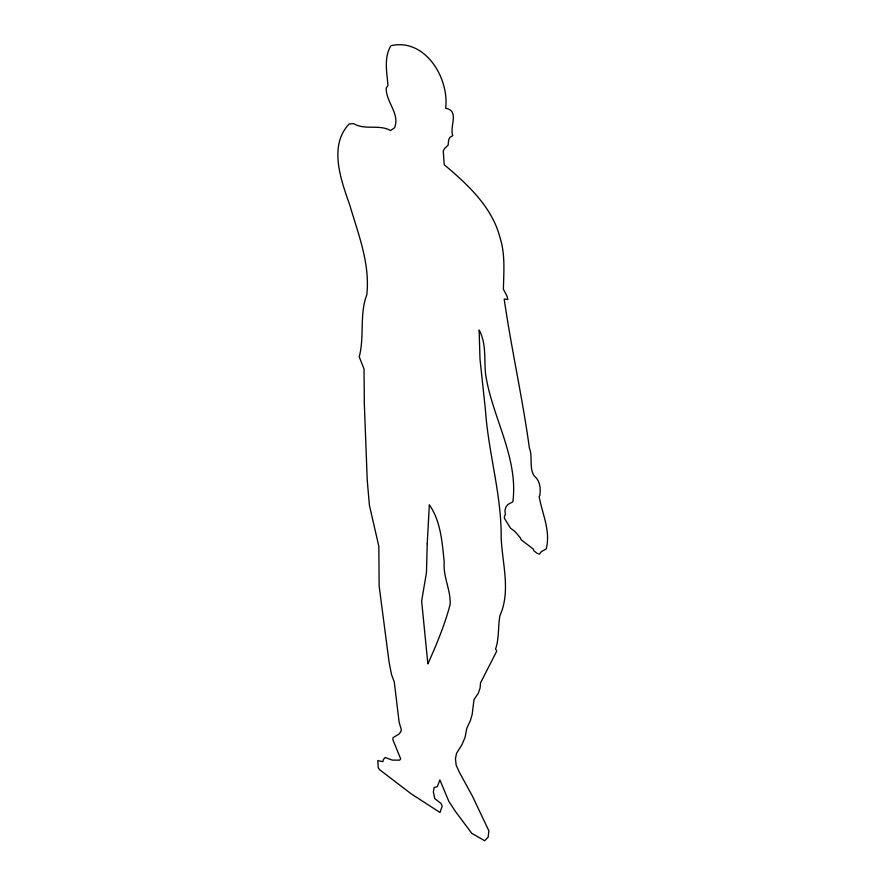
<?xml version="1.0" encoding="UTF-8"?>
<svg xmlns="http://www.w3.org/2000/svg" width="885" height="885" viewBox="0 0 885 885"><rect width="100%" height="100%" fill="white"/><g stroke="black" fill="none" stroke-linecap="round" stroke-linejoin="round"><path stroke-width="1.33" d="M485.434 409.866C488.288 452.6 501.596 494.582 501.175 537.66C502.204 563.402 511.01 590.926 499.937 615.606C497.901 626.624 499.295 638.406 495.567 649.026L496.75 651.083L480.544 682.877L480.079 688.076L478.276 693.309L473.984 699.637L472.181 714.35L470.444 720.335L466.716 728.521L465.134 737.194L461.97 744.639L456.538 753.312L455.465 758.644L456.129 765.06L459.359 772.24L472.446 796.19L488.863 830.838L488.177 837.11L484.692 840.75L471.716 833.261L455.598 811.689L448.85 801.367L439.878 779.906L437.323 786.654L434.17 787.44L433.362 791.754L434.69 798.513L440.995 803.491L442.212 806.058L440.011 812.474L411.204 793.845L379.621 769.707L378.26 767.804L377.806 760.635L382.895 761.653L383.316 759.595L385.163 757.516L392.254 760.104L399.699 760.149L400.662 758.843L392.818 739.583L393.04 737.647L399.235 733.897L401.115 731.154L401.281 729.439L399.146 722.381L394.267 681.87L391.546 674.68L389.079 662.08L379.134 585.936L378.835 546.288L369.421 505.368L367.242 480.256L364.321 403.803L364.034 369.045L359.244 356.821C364.631 336.488 359.233 314.518 366.821 294.705C370.151 263.564 358.392 234.602 349.874 205.375C341.234 180.794 328.191 145.914 349.166 123.988L353.591 123.601C364.841 130.504 379.388 124.011 390.55 130.56L394.566 127.761C400.285 113.745 385.716 101.952 386.225 88.046L387.962 85.568C386.988 72.437 383.625 57.68 390.916 45.721C424.933 37.778 449.359 77.891 445.675 108.236C459.912 110.846 449.27 126.489 452.755 135.648L449.901 137.418L448.662 139.885L448.12 145.162L444.447 148.658L443.252 151.014L444.237 164.765C467.667 184.323 492.314 207.256 500.069 237.844C505.368 254.548 503.753 272.027 503.388 289.207L507.105 296.364L507.824 299.473L504.184 299.041C511.397 348.856 522.526 398.084 529.385 447.987C532.98 456.981 528.821 467.778 534.197 475.997C540.149 480.655 540.823 488.476 539.839 495.423L539.142 496.408C542.162 513.931 550.857 530.602 546.244 548.877L541.377 551.654L539.363 554.143L536.941 553.269L533.843 550.691L533.19 548.999L521.022 539.662L520.513 537.98L514.993 531.542L510.413 528.046L504.494 518.444L504.306 516.84L505.335 514.439L504.97 510.324L505.822 507.315L507.691 504.605L512.869 501.806C518.51 457.49 492.436 417.82 485.688 374.93C483.907 359.775 486.717 344.011 479.128 329.972L479.991 359.122L485.434 409.866M427.234 543.81L426.47 572.551L421.636 601.048L427.864 663.949C436.493 644.623 444.757 624.887 450.155 604.422C450.852 589.963 442.909 576.732 444.226 562.119C442.157 542.56 440.907 521.409 429.336 504.793L427.234 543.81"/></g></svg>
